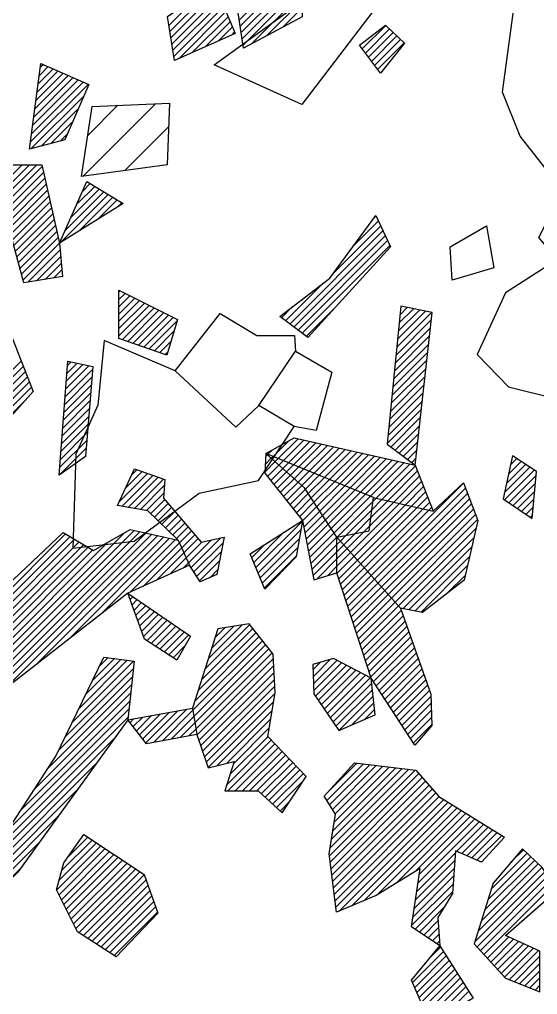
# Model space of a CAD drawing. Header units: metres. Extents: x 1.22 to 3.42, y -20.9 to -16.58.
# Drawn here: x 2.2506 to 2.5039, y -18.4475 to -17.971 of the extents above; entities that cross this region are included whole.
import ezdxf

# ---------------------------------------------------------------- set-up
doc = ezdxf.new("R2010")
doc.units = ezdxf.units.M
doc.header["$LTSCALE"] = 25
doc.header["$MEASUREMENT"] = 0
doc.layers.get('0').update_dxf_attribs({"linetype": 'CONTINUOUS'})
for name, color, linetype in [('FEUER', 1, 'CONTINUOUS'), ('KNOCHEN', 2, 'CONTINUOUS'), ('KNOCHENSCHRAFF', 2, 'CONTINUOUS'), ('STEINE', 4, 'CONTINUOUS')]:
    doc.layers.add(name, color=color, linetype=linetype)

# ---------------------------------------------------------------- blocks, each defined once
blk = doc.blocks.new('*X16')
at = {"color": 0}
for p, q in [((229.924, -1810.786), (230.226, -1810.484)), ((229.924, -1811.14), (230.461, -1810.603)), ((229.925, -1810.432), (229.99, -1810.366)), ((229.922, -1812.556), (231.403, -1811.075)), ((229.923, -1811.494), (230.697, -1810.721)), ((229.923, -1811.848), (230.932, -1810.839)), ((229.923, -1812.202), (231.168, -1810.957)), ((243.708, -1811.144), (243.731, -1811.121)), ((230.09, -1812.741), (231.638, -1811.193)), ((230.352, -1812.833), (231.874, -1811.311)), ((230.614, -1812.924), (232.109, -1811.429)), ((230.876, -1813.016), (232.345, -1811.547)), ((243.512, -1813.108), (245.202, -1811.418)), ((243.552, -1812.715), (244.908, -1811.358)), ((243.591, -1812.322), (244.614, -1811.299)), ((243.63, -1811.929), (244.319, -1811.24)), ((243.669, -1811.537), (244.025, -1811.181)), ((231.138, -1813.107), (232.58, -1811.666)), ((231.4, -1813.199), (232.762, -1811.837)), ((243.473, -1813.5), (245.204, -1811.769)), ((231.662, -1813.29), (232.613, -1812.339)), ((243.395, -1814.286), (245.116, -1812.565)), ((243.434, -1813.893), (245.16, -1812.167)), ((231.924, -1813.382), (232.465, -1812.841)), ((243.356, -1814.679), (245.072, -1812.962)), ((232.186, -1813.473), (232.317, -1813.343)), ((243.316, -1815.071), (245.028, -1813.36)), ((227.345, -1814.779), (228.165, -1813.959)), ((227.374, -1814.397), (227.873, -1813.898)), ((227.402, -1814.015), (227.581, -1813.837)), ((243.277, -1815.464), (244.984, -1813.757)), ((227.288, -1815.543), (228.632, -1814.2)), ((227.317, -1815.161), (228.457, -1814.02)), ((243.238, -1815.857), (244.94, -1814.155)), ((227.26, -1815.925), (228.6, -1814.585)), ((243.16, -1816.642), (244.852, -1814.95)), ((243.199, -1816.25), (244.896, -1814.553)), ((227.203, -1816.689), (228.536, -1815.356)), ((227.231, -1816.307), (228.568, -1814.97)), ((243.12, -1817.035), (244.807, -1815.348)), ((227.174, -1817.072), (228.504, -1815.741)), ((243.081, -1817.428), (244.763, -1815.746)), ((227.146, -1817.454), (228.473, -1816.127)), ((243.042, -1817.821), (244.719, -1816.143)), ((227.117, -1817.836), (228.441, -1816.512)), ((243.223, -1817.994), (244.675, -1816.541)), ((227.06, -1818.6), (228.377, -1817.283)), ((227.088, -1818.218), (228.409, -1816.898)), ((243.425, -1818.144), (244.631, -1816.939)), ((227.031, -1818.982), (228.345, -1817.668)), ((237.462, -1818.451), (238.212, -1817.701)), ((237.713, -1818.554), (238.68, -1817.587)), ((237.964, -1818.656), (238.968, -1817.652)), ((238.215, -1818.759), (239.257, -1817.717)), ((238.465, -1818.862), (239.545, -1817.782)), ((243.628, -1818.295), (244.587, -1817.336)), ((243.831, -1818.446), (244.543, -1817.734)), ((227.003, -1819.364), (228.313, -1818.054)), ((237.211, -1818.348), (237.42, -1818.14)), ((238.716, -1818.964), (239.834, -1817.847)), ((238.967, -1819.067), (240.122, -1817.912)), ((239.218, -1819.17), (240.411, -1817.977)), ((239.469, -1819.272), (240.699, -1818.042)), ((239.72, -1819.375), (240.988, -1818.107)), ((239.971, -1819.478), (241.276, -1818.172)), ((240.222, -1819.58), (241.565, -1818.237)), ((244.034, -1818.596), (244.499, -1818.132)), ((228.244, -1818.477), (228.281, -1818.439)), ((237.066, -1819.2), (237.56, -1818.707)), ((237.087, -1818.826), (237.373, -1818.54)), ((237.107, -1818.453), (237.186, -1818.373)), ((237.186, -1818.373), (237.211, -1818.348)), ((237.373, -1818.54), (237.462, -1818.451)), ((237.56, -1818.707), (237.713, -1818.554)), ((237.746, -1818.874), (237.964, -1818.656)), ((237.933, -1819.041), (238.215, -1818.759)), ((240.472, -1819.683), (241.853, -1818.302)), ((240.723, -1819.786), (242.142, -1818.367)), ((240.974, -1819.889), (242.43, -1818.432)), ((241.225, -1819.991), (242.719, -1818.497)), ((241.476, -1820.094), (243.007, -1818.562)), ((241.727, -1820.197), (243.296, -1818.627)), ((241.978, -1820.299), (243.584, -1818.693)), ((242.229, -1820.402), (243.873, -1818.758)), ((244.237, -1818.747), (244.455, -1818.529)), ((248.968, -1819.319), (249.586, -1818.702)), ((249.068, -1818.865), (249.372, -1818.562)), ((230.247, -1820.009), (231.059, -1819.198)), ((230.547, -1819.356), (230.796, -1819.107)), ((237.186, -1819.434), (237.746, -1818.874)), ((237.343, -1819.631), (237.933, -1819.041)), ((237.5, -1819.827), (238.12, -1819.208)), ((238.12, -1819.208), (238.465, -1818.862)), ((238.306, -1819.375), (238.716, -1818.964)), ((238.493, -1819.541), (238.967, -1819.067)), ((238.68, -1819.708), (239.218, -1819.17)), ((242.495, -1820.489), (244.161, -1818.823)), ((242.783, -1820.555), (244.427, -1818.91)), ((243.07, -1820.621), (244.526, -1819.165)), ((248.768, -1820.227), (250.013, -1818.981)), ((248.777, -1820.571), (250.227, -1819.121)), ((248.868, -1819.773), (249.799, -1818.841)), ((229.947, -1820.662), (231.321, -1819.289)), ((230.074, -1820.89), (231.584, -1819.379)), ((230.375, -1820.942), (231.846, -1819.47)), ((230.676, -1820.994), (232.109, -1819.561)), ((237.657, -1820.024), (238.306, -1819.375)), ((237.814, -1820.221), (238.493, -1819.541)), ((237.97, -1820.417), (238.68, -1819.708)), ((238.866, -1819.875), (239.469, -1819.272)), ((239.04, -1820.055), (239.72, -1819.375)), ((239.18, -1820.268), (239.971, -1819.478)), ((239.321, -1820.481), (240.222, -1819.58)), ((239.461, -1820.695), (240.472, -1819.683)), ((243.358, -1820.687), (244.624, -1819.421)), ((243.646, -1820.753), (244.722, -1819.676)), ((248.986, -1820.715), (250.322, -1819.38)), ((230.977, -1821.047), (232.142, -1819.881)), ((238.127, -1820.614), (238.866, -1819.875)), ((238.284, -1820.811), (239.04, -1820.055)), ((239.601, -1820.908), (240.723, -1819.786)), ((239.741, -1821.121), (240.974, -1819.889)), ((239.882, -1821.335), (241.225, -1819.991)), ((240.022, -1821.548), (241.476, -1820.094)), ((242.253, -1824.267), (246.765, -1819.755)), ((242.42, -1824.453), (246.864, -1820.009)), ((243.933, -1820.819), (244.82, -1819.931)), ((244.221, -1820.885), (244.919, -1820.187)), ((249.196, -1820.859), (250.287, -1819.768)), ((249.405, -1821.004), (250.252, -1820.157)), ((231.278, -1821.099), (232.121, -1820.256)), ((231.483, -1821.248), (232.165, -1820.566)), ((238.441, -1821.007), (239.18, -1820.268)), ((238.598, -1821.204), (239.321, -1820.481)), ((240.162, -1821.761), (241.727, -1820.197)), ((240.303, -1821.974), (241.978, -1820.299)), ((240.443, -1822.188), (242.229, -1820.402)), ((240.587, -1822.397), (242.349, -1820.635)), ((242.247, -1821.444), (243.07, -1820.621)), ((242.298, -1821.04), (242.783, -1820.555)), ((242.349, -1820.635), (242.495, -1820.489)), ((242.587, -1824.64), (246.962, -1820.264)), ((242.754, -1824.826), (247.061, -1820.519)), ((244.508, -1820.951), (245.017, -1820.442)), ((249.615, -1821.147), (250.217, -1820.545)), ((231.663, -1821.422), (232.328, -1820.756)), ((231.843, -1821.596), (232.491, -1820.947)), ((232.022, -1821.769), (232.654, -1821.138)), ((238.755, -1821.401), (239.461, -1820.695)), ((238.903, -1821.606), (239.601, -1820.908)), ((238.96, -1821.903), (239.741, -1821.121)), ((241.024, -1822.313), (242.298, -1821.04)), ((241.251, -1823.147), (243.646, -1820.753)), ((241.418, -1823.334), (243.933, -1820.819)), ((241.585, -1823.52), (244.221, -1820.885)), ((241.752, -1823.707), (244.508, -1820.951)), ((241.919, -1823.893), (244.796, -1821.017)), ((242.086, -1824.08), (245.083, -1821.083)), ((242.196, -1821.849), (243.358, -1820.687)), ((242.921, -1825.013), (247.16, -1820.774)), ((243.088, -1825.2), (247.259, -1821.029)), ((244.796, -1821.017), (245.115, -1820.697)), ((245.083, -1821.083), (245.213, -1820.953)), ((249.827, -1821.288), (250.182, -1820.934)), ((232.202, -1821.943), (232.817, -1821.328)), ((232.381, -1822.117), (232.98, -1821.519)), ((236.621, -1823.889), (238.891, -1821.619)), ((239.016, -1822.2), (239.882, -1821.335)), ((239.073, -1822.497), (240.022, -1821.548)), ((241.462, -1822.229), (242.247, -1821.444)), ((243.255, -1825.386), (247.357, -1821.284)), ((243.422, -1825.573), (247.456, -1821.538)), ((250.039, -1821.43), (250.147, -1821.323)), ((220.313, -1832.418), (230.662, -1822.069)), ((232.561, -1822.291), (233.143, -1821.709)), ((232.741, -1822.465), (233.306, -1821.9)), ((232.882, -1822.678), (233.469, -1822.091)), ((236.723, -1824.139), (238.817, -1822.046)), ((239.13, -1822.793), (240.162, -1821.761)), ((239.187, -1823.09), (240.303, -1821.974)), ((241.9, -1822.145), (242.196, -1821.849)), ((243.589, -1825.759), (247.392, -1821.956)), ((218.64, -1830.909), (227.31, -1822.239)), ((218.772, -1831.131), (227.532, -1822.37)), ((218.937, -1831.319), (227.755, -1822.501)), ((219.925, -1832.452), (230.188, -1822.189)), ((221.219, -1831.865), (230.952, -1822.133)), ((222.126, -1831.312), (231.242, -1822.196)), ((223.033, -1830.758), (231.532, -1822.26)), ((224.291, -1829.854), (231.822, -1822.323)), ((225.867, -1828.632), (232.112, -1822.387)), ((227.443, -1827.409), (232.402, -1822.45)), ((229.02, -1826.186), (232.692, -1822.514)), ((232.993, -1822.92), (233.632, -1822.281)), ((233.104, -1823.163), (233.795, -1822.472)), ((233.325, -1823.648), (234.441, -1822.532)), ((233.449, -1823.878), (234.898, -1822.429)), ((236.518, -1823.638), (238.01, -1822.145)), ((236.826, -1824.39), (238.743, -1822.473)), ((239.244, -1823.387), (240.443, -1822.188)), ((239.301, -1823.683), (240.581, -1822.403)), ((240.583, -1822.401), (240.587, -1822.397)), ((240.75, -1822.587), (241.024, -1822.313)), ((240.917, -1822.774), (241.462, -1822.229)), ((241.084, -1822.96), (241.9, -1822.145)), ((243.805, -1825.896), (247.287, -1822.415)), ((219.102, -1831.508), (227.978, -1822.632)), ((219.266, -1831.697), (228.2, -1822.763)), ((219.431, -1831.886), (228.423, -1822.894)), ((219.596, -1832.074), (228.646, -1823.025)), ((219.761, -1832.263), (229.367, -1822.657)), ((230.46, -1825.099), (232.882, -1822.678)), ((231.11, -1824.803), (232.993, -1822.92)), ((233.214, -1823.406), (233.984, -1822.636)), ((233.584, -1824.096), (235.012, -1822.668)), ((236.415, -1823.387), (237.033, -1822.769)), ((236.929, -1824.641), (238.669, -1822.901)), ((239.358, -1823.98), (240.581, -1822.757)), ((240.58, -1823.465), (241.084, -1822.96)), ((240.581, -1822.757), (240.75, -1822.587)), ((240.581, -1823.111), (240.917, -1822.774)), ((244.102, -1825.953), (247.182, -1822.873)), ((231.76, -1824.506), (233.104, -1823.163)), ((232.41, -1824.21), (233.214, -1823.406)), ((233.72, -1824.314), (234.926, -1823.108)), ((237.032, -1824.891), (238.595, -1823.328)), ((239.414, -1824.277), (240.581, -1823.111)), ((239.6, -1824.445), (240.58, -1823.465)), ((240.58, -1823.819), (241.251, -1823.147)), ((240.589, -1824.163), (241.418, -1823.334)), ((240.675, -1824.43), (241.585, -1823.52)), ((244.398, -1826.01), (247.076, -1823.332)), ((233.06, -1823.913), (233.325, -1823.648)), ((233.856, -1824.532), (234.84, -1823.548)), ((234.362, -1824.379), (234.754, -1823.987)), ((240.117, -1824.281), (240.58, -1823.819)), ((240.762, -1824.697), (241.752, -1823.707)), ((240.849, -1824.964), (241.919, -1823.893)), ((244.695, -1826.067), (246.971, -1823.791)), ((240.936, -1825.23), (242.086, -1824.08)), ((241.022, -1825.497), (242.253, -1824.267)), ((241.109, -1825.764), (242.42, -1824.453)), ((245.96, -1825.156), (246.866, -1824.25)), ((241.196, -1826.031), (242.587, -1824.64)), ((241.283, -1826.297), (242.754, -1824.826)), ((230.379, -1825.18), (230.396, -1825.164)), ((230.473, -1825.44), (230.606, -1825.307)), ((241.37, -1826.564), (242.921, -1825.013)), ((241.456, -1826.831), (243.088, -1825.2)), ((241.543, -1827.098), (243.255, -1825.386)), ((230.567, -1825.7), (230.815, -1825.451)), ((230.661, -1825.959), (231.025, -1825.595)), ((230.755, -1826.219), (231.235, -1825.739)), ((230.849, -1826.478), (231.445, -1825.882)), ((241.63, -1827.365), (243.422, -1825.573)), ((241.717, -1827.631), (243.589, -1825.759)), ((230.943, -1826.738), (231.655, -1826.026)), ((231.037, -1826.997), (231.864, -1826.17)), ((231.131, -1827.257), (232.074, -1826.314)), ((241.803, -1827.898), (243.727, -1825.975)), ((241.89, -1828.165), (243.819, -1826.236)), ((231.284, -1827.458), (232.284, -1826.457)), ((231.498, -1827.597), (232.494, -1826.601)), ((231.713, -1827.736), (232.704, -1826.745)), ((234.129, -1828.855), (236.316, -1826.668)), ((234.294, -1828.337), (235.943, -1826.688)), ((234.458, -1827.819), (235.519, -1826.758)), ((234.622, -1827.301), (235.095, -1826.828)), ((241.977, -1828.432), (243.911, -1826.498)), ((242.064, -1828.698), (244.003, -1826.759)), ((231.928, -1827.874), (232.913, -1826.889)), ((232.142, -1828.013), (233.123, -1827.032)), ((232.357, -1828.152), (233.333, -1827.176)), ((233.637, -1830.408), (236.784, -1827.26)), ((233.801, -1829.89), (236.628, -1827.063)), ((233.965, -1829.372), (236.472, -1826.865)), ((242.151, -1828.965), (244.095, -1827.02)), ((242.237, -1829.232), (244.187, -1827.282)), ((232.572, -1828.291), (233.169, -1827.693)), ((233.539, -1830.859), (236.941, -1827.458)), ((233.587, -1831.164), (237.097, -1827.655)), ((242.365, -1829.458), (244.279, -1827.543)), ((242.505, -1829.672), (244.372, -1827.805)), ((228.962, -1828.719), (229.396, -1828.285)), ((233.636, -1831.47), (237.253, -1827.853)), ((233.684, -1831.775), (237.409, -1828.05)), ((242.645, -1829.885), (244.464, -1828.066)), ((227.625, -1831.469), (230.637, -1828.458)), ((227.959, -1830.782), (230.327, -1828.415)), ((228.294, -1830.094), (230.016, -1828.371)), ((228.628, -1829.407), (229.706, -1828.328)), ((233.738, -1832.074), (237.471, -1828.341)), ((233.828, -1832.338), (237.489, -1828.677)), ((239.408, -1828.88), (239.772, -1828.515)), ((239.419, -1829.222), (240.276, -1828.365)), ((239.431, -1829.563), (240.586, -1828.409)), ((239.443, -1829.905), (240.817, -1828.531)), ((239.528, -1830.173), (241.048, -1828.654)), ((242.784, -1830.099), (244.556, -1828.328)), ((242.924, -1830.313), (244.648, -1828.589)), ((226.957, -1832.845), (230.585, -1829.217)), ((227.291, -1832.157), (230.628, -1828.82)), ((233.918, -1832.601), (237.507, -1829.013)), ((239.672, -1830.383), (241.279, -1828.776)), ((239.815, -1830.593), (241.51, -1828.898)), ((239.959, -1830.803), (241.741, -1829.021)), ((240.102, -1831.013), (241.973, -1829.143)), ((243.064, -1830.527), (244.74, -1828.851)), ((243.204, -1830.74), (244.832, -1829.112)), ((226.421, -1833.734), (230.542, -1829.613)), ((234.009, -1832.865), (237.524, -1829.349)), ((234.099, -1833.128), (237.542, -1829.685)), ((240.246, -1831.223), (242.204, -1829.266)), ((240.39, -1831.433), (242.285, -1829.538)), ((243.344, -1830.954), (244.924, -1829.374)), ((243.484, -1831.168), (245.016, -1829.635)), ((225.763, -1834.746), (230.499, -1830.01)), ((234.189, -1833.391), (237.555, -1830.025)), ((240.533, -1831.643), (242.321, -1829.855)), ((240.695, -1831.835), (242.357, -1830.173)), ((243.623, -1831.381), (245.108, -1829.897)), ((243.763, -1831.595), (245.171, -1830.187)), ((225.105, -1835.757), (230.456, -1830.406)), ((234.279, -1833.655), (237.484, -1830.45)), ((241.312, -1831.572), (242.393, -1830.491)), ((243.903, -1831.809), (245.182, -1830.53)), ((224.447, -1836.769), (230.413, -1830.803)), ((230.775, -1831.856), (231.513, -1831.118)), ((230.93, -1832.054), (231.942, -1831.042)), ((231.085, -1832.253), (232.371, -1830.967)), ((231.24, -1832.452), (232.8, -1830.891)), ((231.61, -1832.434), (233.229, -1830.815)), ((232.045, -1832.353), (233.539, -1830.859)), ((234.714, -1833.573), (237.412, -1830.875)), ((241.929, -1831.308), (242.429, -1830.808)), ((244.043, -1832.023), (245.193, -1830.872)), ((223.789, -1837.781), (230.37, -1831.199)), ((230.465, -1831.459), (230.655, -1831.269)), ((230.62, -1831.657), (231.084, -1831.193)), ((232.479, -1832.273), (233.587, -1831.164)), ((232.914, -1832.192), (233.636, -1831.47)), ((235.179, -1833.462), (237.341, -1831.3)), ((244.183, -1832.236), (245.204, -1831.215)), ((244.323, -1832.45), (245.215, -1831.558)), ((233.348, -1832.111), (233.684, -1831.775)), ((235.534, -1833.461), (237.27, -1831.725)), ((223.152, -1838.771), (229.723, -1832.2)), ((235.197, -1834.505), (237.374, -1832.328)), ((235.255, -1834.8), (237.548, -1832.507)), ((235.365, -1833.983), (237.198, -1832.15)), ((235.608, -1834.8), (237.722, -1832.686)), ((235.961, -1834.801), (237.897, -1832.866)), ((236.315, -1834.801), (238.071, -1833.045)), ((223.329, -1838.948), (228.809, -1833.468)), ((236.668, -1834.802), (238.245, -1833.224)), ((236.885, -1834.938), (238.419, -1833.404)), ((240.038, -1834.967), (241.561, -1833.444)), ((240.087, -1835.271), (241.876, -1833.482)), ((240.226, -1835.486), (242.192, -1833.52)), ((237.069, -1835.107), (238.593, -1833.583)), ((237.254, -1835.276), (238.767, -1833.763)), ((237.438, -1835.445), (238.942, -1833.942)), ((240.216, -1837.971), (244.402, -1833.785)), ((240.249, -1837.584), (244.086, -1833.747)), ((240.255, -1838.285), (244.589, -1833.952)), ((240.316, -1837.163), (243.77, -1833.709)), ((240.365, -1835.701), (242.508, -1833.558)), ((240.383, -1836.743), (243.455, -1833.671)), ((240.45, -1836.322), (243.139, -1833.634)), ((240.503, -1835.916), (242.823, -1833.596)), ((237.623, -1835.614), (238.966, -1834.271)), ((240.294, -1838.6), (244.754, -1834.14)), ((240.333, -1838.914), (244.919, -1834.328)), ((223.505, -1839.125), (227.895, -1834.736)), ((240.372, -1839.229), (245.085, -1834.516)), ((240.411, -1839.544), (245.25, -1834.705)), ((240.45, -1839.858), (245.415, -1834.893)), ((237.808, -1835.783), (238.283, -1835.308)), ((240.489, -1840.173), (245.584, -1835.078)), ((240.528, -1840.488), (245.802, -1835.213)), ((240.697, -1840.671), (246.02, -1835.349)), ((241.306, -1840.416), (246.238, -1835.484)), ((241.916, -1840.16), (246.456, -1835.619)), ((242.538, -1839.892), (246.675, -1835.755)), ((243.462, -1839.321), (246.893, -1835.89)), ((223.682, -1839.302), (226.98, -1836.004)), ((244.385, -1838.751), (247.111, -1836.026)), ((244.543, -1839.301), (247.547, -1836.297)), ((244.603, -1838.887), (247.329, -1836.161)), ((246.445, -1837.752), (247.765, -1836.432)), ((246.69, -1837.861), (247.983, -1836.567)), ((246.935, -1837.969), (248.201, -1836.703)), ((247.181, -1838.077), (248.42, -1836.838)), ((223.858, -1839.479), (226.066, -1837.272)), ((227.003, -1839.163), (228.824, -1837.342)), ((227.134, -1838.678), (228.611, -1837.202)), ((227.442, -1838.017), (228.397, -1837.062)), ((247.426, -1838.186), (248.638, -1836.974)), ((226.876, -1839.644), (229.037, -1837.482)), ((226.994, -1839.88), (229.251, -1837.622)), ((227.111, -1840.116), (229.464, -1837.762)), ((244.484, -1839.714), (246.375, -1837.822)), ((249.074, -1838.306), (249.703, -1837.676)), ((227.229, -1840.352), (229.678, -1837.903)), ((227.346, -1840.587), (229.891, -1838.043)), ((227.464, -1840.823), (230.104, -1838.183)), ((244.424, -1840.127), (246.347, -1838.204)), ((247.806, -1840.634), (250.247, -1838.193)), ((247.967, -1840.12), (250.065, -1838.021)), ((248.127, -1839.606), (249.884, -1837.849)), ((224.035, -1839.656), (225.152, -1838.54)), ((227.581, -1841.059), (230.318, -1838.323)), ((227.699, -1841.295), (230.531, -1838.463)), ((227.817, -1841.531), (230.744, -1838.604)), ((227.968, -1841.733), (230.958, -1838.744)), ((244.364, -1840.54), (246.319, -1838.586)), ((247.326, -1842.175), (250.749, -1838.751)), ((247.486, -1841.661), (250.609, -1838.538)), ((247.646, -1841.147), (250.428, -1838.365)), ((228.183, -1841.872), (231.167, -1838.888)), ((228.397, -1842.012), (231.259, -1839.15)), ((244.305, -1840.953), (246.29, -1838.968)), ((247.433, -1842.421), (250.886, -1838.968)), ((247.601, -1842.607), (251.024, -1839.184)), ((228.611, -1842.151), (231.351, -1839.412)), ((228.825, -1842.29), (231.442, -1839.674)), ((244.245, -1841.366), (246.262, -1839.35)), ((247.769, -1842.792), (251.161, -1839.4)), ((229.04, -1842.43), (231.534, -1839.935)), ((229.254, -1842.569), (231.625, -1840.197)), ((244.402, -1841.563), (246.233, -1839.732)), ((229.468, -1842.708), (231.717, -1840.459)), ((244.614, -1841.704), (245.798, -1840.52)), ((229.682, -1842.848), (231.809, -1840.721)), ((244.826, -1841.846), (245.522, -1841.15)), ((245.038, -1841.988), (245.546, -1841.48)), ((245.25, -1842.129), (245.57, -1841.809)), ((247.937, -1842.978), (248.981, -1841.934)), ((248.105, -1843.163), (249.224, -1842.045)), ((245.131, -1842.955), (245.652, -1842.435)), ((245.462, -1842.271), (245.594, -1842.139)), ((248.273, -1843.349), (249.467, -1842.155)), ((248.441, -1843.534), (249.709, -1842.266)), ((248.61, -1843.719), (249.952, -1842.377)), ((248.778, -1843.905), (250.195, -1842.488)), ((244.277, -1844.163), (245.789, -1842.651)), ((244.385, -1844.409), (245.927, -1842.866)), ((249.007, -1844.029), (250.438, -1842.598)), ((249.26, -1844.13), (250.512, -1842.877)), ((244.493, -1844.654), (246.065, -1843.082)), ((244.6, -1844.9), (246.203, -1843.298)), ((244.708, -1845.146), (246.34, -1843.514)), ((249.513, -1844.23), (250.512, -1843.232)), ((244.815, -1845.392), (246.478, -1843.73)), ((244.923, -1845.638), (246.616, -1843.945)), ((249.767, -1844.33), (250.511, -1843.586)), ((250.02, -1844.43), (250.511, -1843.94)), ((245.031, -1845.884), (246.753, -1844.161)), ((245.138, -1846.13), (246.891, -1844.377)), ((250.273, -1844.53), (250.51, -1844.294)), ((245.931, -1845.691), (247.029, -1844.593))]:
    blk.add_line(p, q, dxfattribs=at)
blk = doc.blocks.new('*X19')
at = {"color": 0}
for p, q in [((235.857, -1797.428), (237.885, -1795.4)), ((235.903, -1797.736), (238.312, -1795.328)), ((235.949, -1798.043), (238.738, -1795.255)), ((232.362, -1797.388), (233.891, -1795.859)), ((232.412, -1797.691), (234.631, -1795.472)), ((232.463, -1797.995), (234.736, -1795.721)), ((235.811, -1797.121), (237.459, -1795.473)), ((235.995, -1798.351), (238.88, -1795.466)), ((236.42, -1798.279), (238.88, -1795.82)), ((232.513, -1798.298), (234.842, -1795.969)), ((232.563, -1798.601), (234.947, -1796.217)), ((237.179, -1797.874), (238.879, -1796.174)), ((232.613, -1798.905), (235.052, -1796.466)), ((232.867, -1799.004), (235.158, -1796.714)), ((237.938, -1797.469), (238.879, -1796.528)), ((233.506, -1798.719), (235.263, -1796.962)), ((234.145, -1798.434), (235.368, -1797.21)), ((234.784, -1798.148), (235.473, -1797.459)), ((235.423, -1797.863), (235.579, -1797.707)), ((225.92, -1800.648), (226.952, -1799.616)), ((225.975, -1800.239), (226.706, -1799.508)), ((226.031, -1799.83), (226.46, -1799.401)), ((226.086, -1799.421), (226.214, -1799.293)), ((225.643, -1802.693), (228.183, -1800.153)), ((225.698, -1802.284), (227.937, -1800.045)), ((225.754, -1801.875), (227.691, -1799.938)), ((225.809, -1801.466), (227.445, -1799.83)), ((225.865, -1801.057), (227.199, -1799.723)), ((225.588, -1803.102), (228.429, -1800.26)), ((225.632, -1803.411), (228.215, -1800.828)), ((226.112, -1803.284), (227.943, -1801.454)), ((226.592, -1803.158), (227.67, -1802.08)), ((227.072, -1803.032), (227.397, -1802.707)), ((224.354, -1806.103), (226.173, -1804.284)), ((224.412, -1805.691), (225.903, -1804.201)), ((224.47, -1805.28), (225.55, -1804.2)), ((224.528, -1804.868), (225.197, -1804.2)), ((224.335, -1806.476), (226.238, -1804.573)), ((224.41, -1806.754), (226.303, -1804.861)), ((224.485, -1807.032), (226.368, -1805.15)), ((227.575, -1806.771), (228.958, -1805.388)), ((227.855, -1806.138), (228.738, -1805.255)), ((228.135, -1805.504), (228.517, -1805.122)), ((224.561, -1807.311), (226.433, -1805.438)), ((224.636, -1807.589), (226.498, -1805.727)), ((227.028, -1808.025), (229.4, -1805.653)), ((227.294, -1807.405), (229.179, -1805.521)), ((227.961, -1807.446), (229.621, -1805.786)), ((224.711, -1807.868), (226.563, -1806.015)), ((224.786, -1808.146), (226.628, -1806.304)), ((228.894, -1806.866), (229.841, -1805.919)), ((229.828, -1806.286), (230.062, -1806.052)), ((224.861, -1808.424), (226.693, -1806.593)), ((224.936, -1808.703), (226.758, -1806.881)), ((225.012, -1808.981), (226.823, -1807.17)), ((225.087, -1809.259), (226.888, -1807.458)), ((225.162, -1809.538), (226.953, -1807.747)), ((225.237, -1809.816), (227.018, -1808.036)), ((225.467, -1809.94), (227.048, -1808.359)), ((225.888, -1809.872), (227.078, -1808.683)), ((226.31, -1809.804), (227.107, -1809.007)), ((226.731, -1809.736), (227.137, -1809.33)), ((227.152, -1809.669), (227.167, -1809.654)), ((221.385, -1817.557), (225.148, -1813.795)), ((221.559, -1817.737), (225.248, -1814.048)), ((221.733, -1817.917), (225.347, -1814.302)), ((222.067, -1817.936), (225.447, -1814.556)), ((222.493, -1817.864), (225.546, -1814.81)), ((222.919, -1817.792), (225.646, -1815.064)), ((223.345, -1817.719), (225.291, -1815.773))]:
    blk.add_line(p, q, dxfattribs=at)
blk = doc.blocks.new('*X23')
at = {"color": 0}
for p, q in [((241.822, -1798.534), (242.97, -1797.387)), ((241.972, -1798.738), (243.151, -1797.559)), ((242.123, -1798.941), (243.333, -1797.731)), ((242.273, -1799.145), (243.515, -1797.903)), ((242.423, -1799.348), (243.696, -1798.075)), ((242.573, -1799.551), (243.878, -1798.247)), ((242.406, -1806.79), (242.501, -1806.694)), ((240.441, -1809.462), (242.726, -1807.177)), ((241.423, -1808.126), (242.613, -1806.936)), ((238.274, -1811.982), (242.838, -1807.418)), ((238.477, -1812.133), (242.95, -1807.66)), ((238.68, -1812.283), (243.062, -1807.901)), ((238.883, -1812.434), (243.174, -1808.142)), ((238.071, -1811.831), (239.928, -1809.974)), ((239.085, -1812.585), (240.562, -1811.108)), ((237.868, -1811.681), (238.399, -1811.15))]:
    blk.add_line(p, q, dxfattribs=at)
blk = doc.blocks.new('*X31')
at = {"color": 0}
for p, q in [((228.178, -1804.754), (231.709, -1801.223)), ((228.394, -1802.77), (229.869, -1801.295)), ((230.216, -1804.483), (232.347, -1802.353)), ((232.255, -1804.213), (232.283, -1804.185))]:
    blk.add_line(p, q, dxfattribs=at)

msp = doc.modelspace()

# ---------------------------------------------------------------- linework, layer by layer
at = {"layer": 'KNOCHEN'}
for points in [[(2.32646, -17.99103), (2.32291, -17.96958), (2.34591, -17.95378), (2.35609, -17.97779), (2.32646, -17.99103)], [(2.35612, -17.95788), (2.38881, -17.9523), (2.38878, -17.96967), (2.36017, -17.98495), (2.35612, -17.95788)], [(2.41685, -17.98349), (2.42963, -17.9738), (2.43881, -17.9825), (2.42705, -17.99729), (2.41685, -17.98349)], [(2.25542, -18.03434), (2.2611, -17.99248), (2.28457, -18.00272), (2.27279, -18.02977), (2.25542, -18.03434)], [(2.25279, -18.0997), (2.24313, -18.06394), (2.24622, -18.04199), (2.26154, -18.04201), (2.27017, -18.08032), (2.27168, -18.09666), (2.25279, -18.0997)], [(2.27017, -18.08032), (2.28349, -18.05021), (2.30135, -18.06096), (2.27017, -18.08032)], [(2.37787, -18.1162), (2.40241, -18.09734), (2.42491, -18.06673), (2.43204, -18.08206), (2.39164, -18.12643), (2.37787, -18.1162)], [(2.29922, -18.12682), (2.29925, -18.10334), (2.32783, -18.11767), (2.3227, -18.13503), (2.29922, -18.12682)], [(2.44416, -18.1888), (2.45243, -18.11426), (2.43711, -18.11117), (2.43038, -18.17857), (2.44416, -18.1888)], [(2.25731, -18.15281), (2.23584, -18.17678), (2.21796, -18.17982), (2.20266, -18.16398), (2.22007, -18.13081), (2.22264, -18.11753), (2.24408, -18.11909), (2.25731, -18.15281)], [(2.27003, -18.19368), (2.27418, -18.13803), (2.28644, -18.1406), (2.2828, -18.1845), (2.27003, -18.19368)], [(2.42371, -18.2046), (2.37114, -18.18309), (2.38494, -18.17545), (2.44416, -18.1888), (2.45281, -18.21128)], [(2.37062, -18.19279), (2.38897, -18.21579), (2.39455, -18.2449), (2.40579, -18.24135), (2.40581, -18.22398), (2.39002, -18.19996), (2.37114, -18.18309), (2.37062, -18.19279)], [(2.50131, -18.21492), (2.50339, -18.19194), (2.49165, -18.18427), (2.48703, -18.2052), (2.49519, -18.21082), (2.50131, -18.21492)], [(2.3282, -18.22541), (2.31341, -18.2111), (2.2986, -18.20853), (2.3068, -18.19066), (2.3216, -18.19579), (2.32107, -18.20498), (2.33943, -18.22645), (2.35067, -18.22391), (2.34707, -18.24229), (2.33889, -18.24585), (2.3338, -18.23768)], [(2.40581, -18.22398), (2.42165, -18.22094), (2.42371, -18.2046), (2.45281, -18.21128), (2.46764, -18.19751), (2.47476, -18.2159), (2.46808, -18.245), (2.44764, -18.2608), (2.43692, -18.25875)], [(2.37055, -18.24947), (2.36342, -18.2321), (2.38897, -18.21579), (2.38589, -18.23366), (2.37055, -18.24947)], [(2.18613, -18.30948), (2.19943, -18.2901), (2.27203, -18.22177), (2.28683, -18.23047), (2.30471, -18.22028), (2.3282, -18.22541), (2.3338, -18.23768), (2.30365, -18.25142), (2.23465, -18.30495), (2.20041, -18.32584), (2.18613, -18.30948)], [(2.40581, -18.22398), (2.43692, -18.25875), (2.45167, -18.30064), (2.45216, -18.31596), (2.44398, -18.32565), (2.42258, -18.29294), (2.40579, -18.24135)], [(2.32761, -18.28414), (2.31179, -18.2739), (2.30365, -18.25142), (2.30365, -18.25142), (2.33426, -18.2724), (2.32761, -18.28414)], [(2.33726, -18.3204), (2.34286, -18.33675), (2.35563, -18.3337), (2.35102, -18.348), (2.36736, -18.34802), (2.37909, -18.35876), (2.39085, -18.3409), (2.37199, -18.32147), (2.37559, -18.30003), (2.37459, -18.28113), (2.36287, -18.26631), (2.34754, -18.26884), (2.33524, -18.30764)], [(2.23148, -18.38767), (2.26831, -18.33104), (2.29187, -18.28256), (2.30667, -18.28462), (2.30357, -18.31321), (2.24986, -18.38769), (2.24066, -18.39687), (2.23148, -18.38767)], [(2.42258, -18.29294), (2.40421, -18.28322), (2.39399, -18.28627), (2.39448, -18.30056), (2.40671, -18.31845), (2.42459, -18.31082), (2.42258, -18.29294)], [(2.31275, -18.32497), (2.30357, -18.31321), (2.33524, -18.30764), (2.33726, -18.3204), (2.31275, -18.32497)], [(2.40558, -18.4073), (2.40204, -18.3787), (2.40513, -18.3593), (2.39952, -18.35061), (2.41435, -18.33429), (2.44447, -18.33791), (2.45569, -18.35069), (2.48784, -18.37064), (2.47659, -18.38288), (2.46383, -18.37725), (2.46227, -18.39818), (2.4551, -18.40992), (2.45611, -18.42371), (2.44233, -18.4145), (2.44645, -18.38591), (2.42499, -18.39916), (2.40558, -18.4073)], [(2.27233, -18.38313), (2.28205, -18.36935), (2.31164, -18.3888), (2.31826, -18.4077), (2.2978, -18.42912), (2.27893, -18.41684), (2.26874, -18.3964), (2.27233, -18.38313)], [(2.47296, -18.42271), (2.48826, -18.43958), (2.5051, -18.44624), (2.50512, -18.42632), (2.48828, -18.41864), (2.51333, -18.39672), (2.5062, -18.38547), (2.49651, -18.37627), (2.48219, -18.3931), (2.47296, -18.42271)], [(2.45146, -18.46149), (2.4423, -18.44054), (2.45611, -18.42371), (2.47241, -18.44926), (2.45146, -18.46149)]]:
    msp.add_lwpolyline(points, dxfattribs=at)
at = {"layer": 'STEINE'}
for points in [[(2.43016, -17.95798), (2.38873, -18.01256), (2.34586, -17.9931), (2.41691, -17.94162)], [(2.51373, -18.0883), (2.50456, -18.07756), (2.51633, -18.0546), (2.49543, -18.02802), (2.48678, -18.00656), (2.49348, -17.95704), (2.54097, -17.95914), (2.54396, -18.01583), (2.55413, -18.04597), (2.53364, -18.0919)], [(2.28094, -18.04765), (2.28609, -18.01345), (2.32388, -18.01196), (2.32282, -18.04209), (2.28094, -18.04765)], [(2.46215, -18.09844), (2.46115, -18.0821), (2.47903, -18.07191), (2.48258, -18.09234), (2.46215, -18.09844)], [(2.51373, -18.0883), (2.48818, -18.1046), (2.47436, -18.13471), (2.48965, -18.15056), (2.51263, -18.15621), (2.52895, -18.17002), (2.56828, -18.16037), (2.59026, -18.13844), (2.60614, -18.10271), (2.59289, -18.08636), (2.53364, -18.0919), (2.51373, -18.0883)], [(2.3676, -18.15959), (2.35635, -18.1703), (2.32677, -18.14269), (2.34877, -18.11463), (2.36662, -18.12538), (2.38501, -18.1254), (2.38551, -18.13306)], [(2.32677, -18.14269), (2.29207, -18.12784), (2.28896, -18.15949), (2.27821, -18.18348), (2.27662, -18.22943), (2.30675, -18.2259), (2.33844, -18.20245), (2.36755, -18.19636), (2.38495, -18.16983)], [(2.38495, -18.16983), (2.3676, -18.15959), (2.38551, -18.13306), (2.40337, -18.1433), (2.39567, -18.17189), (2.38495, -18.16983)]]:
    msp.add_lwpolyline(points, dxfattribs=at)

# ---------------------------------------------------------------- block references
at = {"layer": 'FEUER', "xscale": 0.01, "yscale": 0.01, "zscale": 0.01}
msp.add_blockref('*X31', (0, 0), dxfattribs=at)
at = {"layer": 'KNOCHENSCHRAFF', "xscale": 0.01, "yscale": 0.01, "zscale": 0.01}
for name in ['*X19', '*X23', '*X16']:
    msp.add_blockref(name, (0, 0), dxfattribs=at)

doc.saveas('drawing.dxf')
